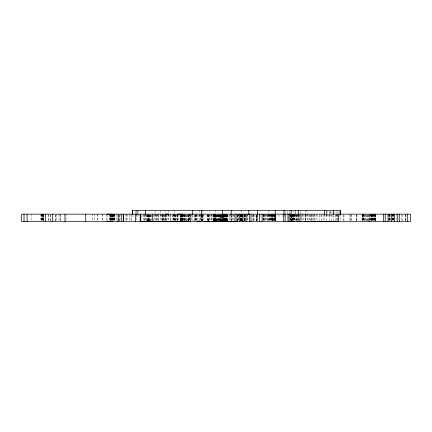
<?xml version="1.0" encoding="UTF-8"?>
<svg xmlns="http://www.w3.org/2000/svg" width="432" height="432" viewBox="0 0 432 432"><rect width="100%" height="100%" fill="white"/><g stroke="black" fill="none" stroke-linecap="round" stroke-linejoin="round"><path stroke-width="0.32" stroke-dasharray="2.16 1.62" d="M135.637 213.532L135.637 210.47M138.78 215.978L138.78 210.47M155.331 215.978L155.331 210.47M160.488 215.978L160.488 210.47M165.661 215.978L165.661 210.47M168.647 215.978L168.647 210.47M174.128 215.978L174.128 210.47M199.757 215.978L199.757 210.47M202.964 215.978L202.964 210.47M215.633 215.978L215.633 210.47M241.807 215.978L241.807 210.47M268.672 215.978L268.677 210.47M285.406 213.532L285.412 210.47M287.35 213.532L287.356 210.47M289.629 213.532L289.634 210.47M293.852 215.978L293.857 210.47M295.148 210.47L295.153 215.978L295.607 215.978L295.607 211.086M300.337 213.532L300.337 210.47M305.667 215.978L305.667 211.086M306.963 215.978L306.963 210.47M326.252 210.47L326.327 215.984L326.3 210.476M330.005 211.086L330.005 215.984L330.005 210.476M336.901 215.978L336.901 210.47M330.005 212.123L332.543 212.123M333.18 212.123L338.888 212.123M132.289 215.978L139.007 215.978M141.664 215.978L234.43 215.978M237.697 215.978L248.8 215.978M251.478 215.978L283.376 215.978M283.975 215.978L287.356 215.978M289.629 215.978L340.249 215.978M405.88 214.823L405.907 220.849M405.767 214.153L405.767 220.849M405.238 214.823L405.238 220.849M402.322 214.823L402.322 220.849M401.809 214.153L401.809 220.849M396.128 214.153L396.128 220.849M393.514 214.153L393.514 220.849M393.439 214.153L393.439 220.849M393.298 214.153L393.298 220.849M393.007 214.153L393.012 220.849M392.845 214.153L392.845 220.849M392.51 214.153L392.51 220.849M392.326 214.153L392.326 220.849M390.269 214.153L390.269 220.849M390.026 214.823L390.08 220.849M389.75 214.153L389.75 220.849M389.583 214.153L389.583 220.849M389.291 214.153L389.297 220.849M389.129 214.153L389.151 220.849M388.913 214.823L388.913 220.849M388.805 214.153L388.805 220.849M375.565 214.823L375.565 221.519M375.457 214.153L375.457 220.849M375.37 214.153L375.37 220.849M375.284 214.153L375.284 220.849M375.214 214.823L375.214 220.849M375.035 214.823L375.035 220.849M374.857 214.153L374.857 220.849M374.609 214.153L374.609 220.849M374.452 214.153L374.458 220.849M374.198 214.153L374.198 220.849M373.658 214.823L373.658 220.849M373.334 214.153L373.334 220.849M373.129 214.153L373.129 220.849M373.037 214.153L373.048 220.849M372.789 214.153L372.805 220.849M372.67 214.153L372.67 220.849M372.416 214.153L372.449 220.849M372.292 214.823L372.292 220.849M372.006 214.153L372.022 220.849M371.585 214.153L371.59 220.849M371.536 214.823L371.536 220.849M371.228 214.153L371.228 220.849M371.115 214.823L371.115 220.849M370.985 214.153L370.985 220.849M370.899 214.153L370.904 220.849M370.294 214.153L370.294 220.849M369.846 214.823L369.846 220.849M369.603 214.153L369.603 220.849M369.09 214.153L369.09 220.849M368.993 214.823L368.993 220.849M368.534 214.823L368.534 220.849M367.681 214.823L367.686 220.849M367.232 214.823L367.232 220.849M366.417 214.823L366.417 220.849M365.99 214.823L365.99 220.849M365.234 214.153L365.24 220.849M364.856 214.823L364.856 220.849M364.192 214.153L364.192 220.849M363.868 214.153L363.868 220.849M363.631 214.153L363.652 220.849M363.328 214.153L363.328 220.849M363.074 214.153L363.074 220.849M362.988 214.823L362.988 220.849M362.669 214.153L362.669 220.849M362.491 214.823L362.497 220.849M362.243 214.153L362.248 220.849M362.156 214.153L362.156 220.849M362.07 214.153L362.07 220.849M356.951 214.823L356.956 220.849M356.773 214.153L356.773 220.849M356.573 214.823L356.573 220.849M351.157 214.153L351.157 220.849M351.016 214.823L351.016 220.849M350.212 214.823L350.212 220.849M349.418 214.153L349.418 220.849M343.958 214.823L343.958 220.849M343.445 214.823L343.445 220.849M340.621 214.153L340.632 220.849M337.376 214.828L337.376 220.855M337.122 214.159L337.127 220.855M336.377 214.159L336.377 220.855M335.162 214.828L335.162 220.855M333.531 215.498L333.531 220.855M331.538 214.828L331.538 220.855M329.265 214.828L329.265 220.855M327.056 210.476L327.056 215.978M326.803 214.828L326.803 220.855M324.238 214.159L324.238 220.855M323.023 214.153L323.023 220.849M321.673 214.828L321.673 220.855M319.21 214.828L319.21 220.855M316.937 214.159L316.937 220.855M314.944 214.159L314.944 220.855M314.237 214.153L314.237 220.849M313.313 214.828L313.313 220.855M312.098 214.159L312.098 220.855M311.348 214.159L311.348 220.855M311.099 214.828L311.099 220.855M310.349 214.823L310.349 220.849M309.528 214.164L309.539 220.86M308.032 214.153L308.032 220.849M307.654 214.153L307.654 221.519M305.856 214.153L305.856 220.849M305.716 214.153L305.716 220.849M305.192 214.823L305.192 220.849M303.885 214.164L303.885 220.86M302.27 214.153L302.27 220.849M299.867 214.164L299.867 220.86M299.252 214.823L299.252 221.519M298.766 214.153L298.766 220.849M298.544 215.492L298.544 220.849M298.064 214.164L298.064 220.86M297.664 214.153L297.664 220.849M297.043 214.834L297.043 220.86M296.649 214.823L296.654 220.849M296.303 214.823L296.303 220.849M296.082 214.153L296.082 220.849M295.445 214.823L295.445 220.849M294.386 214.153L294.392 220.849M294.295 214.164L294.295 220.86M294.181 214.153L294.181 220.849L294.106 214.153M293.917 214.153L293.992 220.849M293.738 214.153L293.744 220.849M293.63 214.153L293.63 220.849M293.468 214.153L293.468 220.849M293.393 214.153L293.393 220.849M293.247 214.153L293.247 220.849M292.961 214.153L292.961 220.849M292.793 214.153L292.793 220.849M292.48 220.86L292.475 214.159L292.432 220.86M292.275 214.153L292.275 220.849M291.919 214.153L291.919 220.849M291.719 215.492L291.719 220.849M291.346 215.492L291.346 220.849M291.276 214.153L291.276 220.849M291.146 215.492L291.146 220.849M290.774 214.153L290.774 220.849M290.579 215.492L290.579 220.849M290.218 214.153L290.218 220.849M290.002 214.153L290.034 220.849M275.405 215.492L275.405 220.849M275.324 215.492L275.324 220.849M275.233 215.492L275.233 220.849M275.162 214.153L275.162 220.849M274.984 214.153L274.984 220.849M274.806 214.153L274.811 220.849M274.558 215.492L274.558 220.849M274.406 214.153L274.406 220.849M274.153 214.823L274.153 220.849M273.607 214.153L273.607 220.849M273.283 214.823L273.283 220.849M273.078 214.153L273.078 220.849M272.986 214.153L272.997 220.849M272.624 214.823L272.624 220.849M272.398 214.153L272.398 220.849M272.365 214.153L272.381 220.849M272.241 214.153L272.241 220.849M271.96 214.153L271.971 220.849M271.539 214.153L271.539 220.849M271.485 214.153L271.485 220.849M271.177 214.153L271.177 220.849M271.064 214.823L271.064 220.849M270.934 214.153L270.94 220.849M270.853 214.153L270.853 220.849M270.243 214.153L270.243 220.849M269.795 214.823L269.795 220.849M269.557 214.153L269.557 220.849M269.039 214.153L269.044 220.849M268.942 214.153L268.942 220.849M268.483 214.823L268.483 220.849M267.635 214.153L267.635 220.849M267.181 214.823L267.187 220.849M266.366 214.153L266.366 220.849M265.939 214.153L265.939 220.849M265.189 214.153L265.189 220.849M264.805 214.153L264.805 220.849M264.146 214.823L264.146 220.849M263.822 214.153L263.822 220.849M263.579 214.153L263.601 220.849M263.277 214.823L263.277 220.849M263.023 214.153L263.023 220.849M257.569 215.492L257.596 220.849M257.456 214.153L257.456 220.849M256.786 215.492L256.786 220.849M256.721 215.492L256.721 220.849M256.522 215.492L256.522 220.849M256.262 214.823L256.262 220.849M254.011 214.823L254.011 220.849M253.498 214.153L253.498 220.849M253.341 214.823L253.341 220.849M252.833 214.823L252.833 220.849M247.817 214.153L247.817 220.849M247.153 214.153L247.153 220.849M245.128 214.823L245.128 220.849M245.063 214.823L245.063 220.849M244.987 214.153L244.987 220.849M244.809 214.823L244.814 220.849M244.696 214.823L244.701 220.849M244.528 214.823L244.539 220.849M244.463 214.153L244.463 220.849M244.318 214.823L244.323 220.849M244.199 214.823L244.199 220.849M242.417 220.849L242.347 214.823L242.314 221.519M242.217 214.823L242.217 220.849M241.958 214.823L241.958 220.849M241.844 214.823L241.844 220.849M241.715 214.823L241.769 221.519M241.65 214.823L241.65 220.849M241.439 214.823L241.439 221.519M241.272 214.823L241.288 220.849M241.105 214.823L241.105 220.849M241.072 214.153L241.072 220.849M240.98 214.153L240.986 221.519M240.818 214.823L240.84 220.849M240.775 214.823L240.775 220.849M240.57 214.153L240.586 220.849M240.489 214.823L240.494 220.849M240.316 214.823L240.316 220.849M238.518 214.153L238.518 220.849M238.394 214.153L238.394 220.849M237.789 214.823L237.789 220.849M234.117 214.823L234.117 220.849M233.48 214.159L233.48 220.855M232.481 214.153L232.481 220.849M231.811 215.492L231.811 220.849M231.487 214.159L231.487 220.855M231.098 215.492L231.098 220.849M230.429 214.153L230.429 220.849M229.214 214.159L229.214 220.855M227.254 214.823L227.291 220.849M227.146 214.823L227.146 221.519M227.059 214.823L227.059 221.519M226.973 214.823L226.973 221.519M226.903 214.823L226.903 220.849M226.724 214.823L226.724 221.519M226.589 214.153L226.627 220.849M226.546 214.823L226.546 220.849M226.476 214.153L226.476 220.849M226.395 214.153L226.395 220.849M226.298 214.153L226.303 220.849M226.141 214.823L226.141 221.519M226.055 214.823L226.055 220.849M225.887 214.823L225.882 220.849M225.628 214.153L225.628 220.849M225.477 214.153L225.477 220.849M225.347 214.823L225.347 221.519M225.223 214.823L225.223 220.849M225.023 214.823L225.023 220.849M224.813 214.823L224.818 221.519M224.726 214.823L224.737 221.519M224.678 214.153L224.678 220.849M224.478 214.823L224.494 221.519M224.359 214.823L224.354 220.849M224.186 214.159L224.186 220.855M224.105 214.153L224.138 221.519M223.981 214.823L224.057 220.849M223.814 214.823L223.83 220.849M223.452 214.153L223.468 220.849M223.436 214.823L223.436 220.849M223.312 214.153L223.279 221.519M223.225 214.823L223.225 220.849M223.031 214.823L223.042 220.849M222.912 215.492L222.912 221.519M222.799 215.492L222.799 220.849M222.674 215.492L222.674 221.519M222.61 214.153L222.61 220.849M222.248 215.492L222.248 220.849M222.134 215.492L222.134 220.849M222.005 215.492L222.01 220.849M221.924 214.153L221.983 221.519M221.621 215.498L221.627 220.855M221.535 215.492L221.535 220.849M221.292 214.153L221.314 220.849M220.865 214.823L220.865 220.849M220.779 214.823L220.779 220.849M220.682 221.519L220.682 214.823L220.628 220.849M220.223 214.823L220.223 220.849M220.115 214.823L220.115 220.849M220.012 214.153L220.012 220.849M219.553 214.823L219.553 220.849M219.37 214.823L219.37 220.849M219.159 214.159L219.159 220.855M218.921 214.153L218.921 220.849M218.705 214.823L218.705 220.849M218.252 214.823L218.257 220.849M218.101 214.823L218.106 220.849M217.679 214.823L217.679 220.849M217.436 214.153L217.436 220.849M217.01 214.823L217.015 220.849M216.923 214.823L216.886 220.855M216.545 214.823L216.545 220.849M216.259 214.823L216.259 220.849M215.557 214.823L215.557 220.849M215.341 214.153L215.341 220.849L215.32 214.823M215.217 214.153L215.217 220.849M215.017 214.823L215.017 220.849M214.893 214.153L214.898 220.855M214.758 214.823L214.763 221.519M214.65 214.153L214.672 220.849M214.358 214.823L214.348 220.849M214.169 214.153L214.18 221.519M214.094 214.823L214.094 220.849M214.013 214.823L214.013 220.849M213.932 214.823L213.932 221.519M213.845 214.823L213.845 220.849M213.759 214.823L213.759 221.519M213.689 214.153L213.689 220.849M213.516 214.823L213.516 220.849M213.262 214.159L213.268 220.855M213.095 214.823L213.176 220.849M212.047 214.159L212.047 220.855M211.302 214.159L211.302 220.855M211.048 214.159L211.048 220.855M209.488 214.164L209.488 220.86M209.477 214.164L209.477 220.86M208.64 214.823L208.64 220.849M208.462 214.823L208.462 220.849M208.256 214.823L208.256 220.849M207.976 214.823L207.976 220.849M207.792 214.153L207.792 220.849M207.592 214.823L207.592 220.849M203.823 214.164L203.834 220.86M202.846 214.153L202.846 220.849M202.705 214.823L202.705 220.849M202.181 215.492L202.181 220.849M202.041 215.492L202.041 220.849M201.901 215.492L201.901 220.849M201.755 215.492L201.755 220.849M201.236 214.153L201.236 220.849M201.085 215.492L201.107 220.849M200.912 214.153L200.934 220.86M200.443 214.153L200.443 220.849M199.816 214.834L199.816 220.86M198.013 214.834L198.013 220.86M196.992 214.164L196.992 220.86M196.603 214.153L196.603 220.849M196.252 214.823L196.252 220.849M195.647 214.153L195.647 220.849M195.394 214.153L195.394 220.849M195.134 214.823L195.134 220.849M194.978 214.823L194.978 220.849M194.465 214.823L194.465 220.849M192.305 215.492L192.321 220.849M191.657 214.153L191.657 220.849M189.524 214.153L189.524 220.849M189.464 214.153L189.464 220.849M189.07 214.153L189.07 220.86M188.86 214.823L188.811 221.524M188.401 214.828L188.401 220.855M188.287 214.153L188.249 220.849M188.147 214.828L188.147 220.855M188.066 214.828L188.066 221.524M187.396 214.828L187.396 220.855M186.851 214.828L186.851 220.855M186.187 214.828L186.187 220.855M185.215 214.828L185.215 221.524M185.139 214.164L185.139 220.86M184.81 214.164L184.81 220.86M184.664 214.823L184.664 220.849M184.55 214.828L184.55 220.855M184 214.153L184 220.849M183.47 214.153L183.47 220.849M183.227 214.828L183.227 221.524M182.887 214.834L182.887 220.86M182.806 214.153L182.806 220.849M182.596 214.164L182.66 220.86M182.509 214.164L182.509 220.86M182.401 214.164L182.401 220.86M182.261 214.164L182.261 220.86M182.099 214.164L182.099 220.86M181.921 214.164L181.921 220.86M181.732 214.164L181.732 220.86M181.343 214.164L181.343 220.86M181.154 214.164L181.175 220.86M180.976 214.164L180.976 220.86M180.878 214.164L180.954 221.524M180.819 214.164L180.819 220.86M180.679 214.164L180.679 220.86M180.565 214.164L180.565 220.86M180.484 220.86L180.436 214.164L180.419 220.86M180.284 214.828L180.284 220.855M178.486 214.159L178.492 220.855M177.822 214.828L177.822 220.855M177.655 214.823L177.655 220.849M177.428 214.164L177.428 220.86M176.137 214.153L176.143 220.849M175.927 214.159L175.927 220.855M175.473 214.823L175.473 220.849M175.257 214.828L175.257 220.855M174.76 214.823L174.76 220.849M174.69 214.153L174.712 220.849M174.042 214.153L174.042 220.849L174.02 214.823M173.497 214.164L173.497 220.86M173.362 214.159L173.362 220.855M172.697 214.828L172.697 220.855M170.899 214.828L170.899 220.855M170.23 214.159L170.23 220.855M168.566 214.164L168.566 220.86M167.956 214.159L167.956 220.855M166.633 214.828L166.633 220.855M165.969 214.159L165.969 220.855M165.91 214.823L165.926 220.849M165.24 214.153L165.256 220.849M165.002 214.159L165.002 220.855M164.333 214.828L164.338 220.855M163.787 214.159L163.787 220.855M163.118 214.828L163.118 220.855M163.037 214.159L163.037 220.855M162.783 214.828L162.783 220.855M162.373 214.828L162.373 220.855M162.119 214.159L162.119 220.855M161.217 214.164L161.228 220.86M160.547 214.164L160.558 220.86M158.728 214.823L158.728 220.849M158.063 214.153L158.063 220.849M157.534 214.153L157.534 220.849M156.87 214.153L156.87 220.849M156.406 214.834L156.406 220.86M155.574 214.164L155.574 220.86M154.904 214.164L154.904 220.86M153.49 214.823L153.49 220.849M151.556 214.834L151.556 220.86M150.887 214.834L150.887 220.86M150.201 214.823L150.206 220.849M149.753 214.834L149.753 220.86M149.537 214.823L149.537 220.849M149.083 214.834L149.083 220.86M148.824 214.823L148.824 220.849M148.727 214.164L148.727 220.86M148.338 214.823L148.343 220.849M148.154 214.823L148.154 220.849M148.063 214.834L148.063 220.86M147.992 214.823L147.992 220.849M147.674 214.823L147.674 220.849M147.323 214.823L147.323 220.849M147.128 214.823L147.134 220.849M146.464 214.823L146.464 220.849M145.978 214.159L145.984 221.53M145.314 214.159L145.314 220.86M144.164 214.828L144.169 220.86M144.121 214.159L144.121 220.86M143.451 214.159L143.456 220.86M136.636 214.164L136.636 220.86M131.317 215.503L131.317 220.86M130.993 214.164L130.993 220.86M129.697 214.164L129.697 220.86M127.062 214.164L127.062 220.86M126.079 214.164L126.079 220.86M126.036 214.164L126.036 220.86M120.922 214.164L120.922 220.86M117.644 214.823L117.607 220.849M116.149 214.164L116.149 220.86M114.496 214.164L114.496 220.86M114.275 214.164L114.291 220.86M114.226 214.164L114.226 220.86M114.167 214.164L114.145 220.86M114.037 214.164L114.037 220.86M113.902 214.164L113.902 220.86M113.746 214.164L113.746 220.86M113.573 214.164L113.573 220.86M113.389 214.164L113.389 220.86M113.195 214.164L113.195 220.86M113.006 214.164L113.006 220.86M112.822 214.164L112.822 220.86M112.649 214.164L112.649 220.86M112.493 214.164L112.493 220.86M112.358 214.164L112.358 220.86M112.244 214.164L112.25 220.86M112.12 214.164L112.169 220.86M112.018 214.164L112.104 220.86M111.953 214.164L112.001 220.86M111.872 214.164L111.872 220.86M111.758 214.164L111.758 220.86M111.618 214.164L111.618 220.86M111.461 214.164L111.461 220.86M111.283 214.164L111.24 220.86M111.094 214.164L111.094 220.86M110.9 214.164L110.9 220.86M110.835 214.164L110.835 220.86M110.7 214.164L110.705 220.86M110.511 214.164L110.538 220.86M110.338 214.834L110.338 220.86M110.236 214.164L110.236 220.86M110.176 214.164L110.176 220.86M110.036 214.164L110.036 220.86M109.928 214.164L109.928 220.86M109.777 214.164L109.841 220.86M107.012 214.823L107.012 220.849M106.79 214.164L106.79 220.86M102.854 214.164L102.854 220.86M102.449 214.164L102.449 220.86M97.924 214.164L97.924 220.86M97.729 214.164L97.729 220.86M94.662 214.164L94.662 220.86M92.243 214.164L92.243 220.86M65.993 214.164L65.993 220.86M60.674 214.834L60.674 220.86M60.356 214.164L60.356 220.86M59.06 214.164L59.06 220.86M56.419 214.164L56.419 220.86M50.679 214.834L50.679 220.86M50.285 214.834L50.285 220.86M48.865 214.164L48.865 220.86M48.816 214.834L48.816 220.86M43.648 220.86L43.632 214.164L43.583 220.86M43.502 214.164L43.502 220.86M43.394 214.164L43.394 220.86M43.259 214.164L43.259 220.86M43.103 214.164L43.103 220.86M42.93 214.164L42.93 220.86M42.746 214.164L42.746 220.86M42.557 214.164L42.557 220.86M42.363 214.164L42.363 220.86M42.179 214.164L42.179 220.86M42.007 214.164L42.007 220.86M41.85 214.164L41.85 220.86M41.715 214.164L41.715 220.86M41.607 214.164L41.607 220.86M41.461 214.164L41.526 220.86M40.597 214.164L40.597 220.86M31.806 214.164L31.806 220.86M275.557 220.849L275.557 215.492L275.519 220.849M272.759 220.849L272.759 214.153L272.743 220.849M256.927 220.849L256.927 215.492L256.905 220.849M237.686 220.849L237.686 214.153L237.638 220.849M223.711 221.519L223.706 214.823L223.695 221.519M215.881 220.849L215.881 214.823L215.876 220.849M181.537 220.86L181.537 214.164L181.478 220.86M119.507 220.86L119.507 214.164L119.459 220.86M55.436 220.86L55.436 214.164L55.399 220.86"/><path stroke-width="0.65" d="M132.289 214.753L132.289 210.47L340.249 210.47L340.249 214.758M132.381 214.753L132.381 210.47M137.014 214.753L137.014 210.47M145.643 214.753L145.643 210.47M192.721 214.753L192.721 210.47M201.447 214.753L201.447 210.47M222.469 214.753L222.469 210.47M231.163 214.753L231.163 210.47M248.8 214.753L248.8 210.47M257.515 214.753L257.515 210.47M275.233 214.753L275.243 210.47M283.975 214.753L283.975 210.47M291.082 214.758L291.082 210.47M298.237 214.758L298.237 210.47M324.594 214.758L324.594 210.47M333.288 214.758L333.288 210.47M340.162 214.758L340.162 210.47M283.662 210.47L284.105 210.47M295.148 210.47L295.607 210.47M165.969 214.159L168.626 214.159M117.607 221.519L118.427 221.519M189.07 221.53L21.6 221.53L21.6 214.164L410.4 214.153L410.4 221.519L140.135 221.519L140.141 214.153M196.992 221.53L200.934 221.53M203.828 221.53L209.488 221.53M237.33 221.524L211.302 221.524M294.295 221.53L289.121 221.53L289.121 214.153M297.043 221.53L300.985 221.53L300.964 214.153M303.874 221.53L309.539 221.53M337.376 221.524L311.348 221.524M369.09 221.519L369.603 221.519M177.655 214.153L182.887 214.164M107.012 214.153L112.244 214.164M177.655 221.519L182.887 221.53M107.012 221.519L112.244 221.53M407.7 214.153L407.705 221.519M399.298 214.153L399.298 221.519M397.71 214.153L397.71 221.519M394.438 214.153L394.438 221.519M391.322 214.153L391.322 221.519M388.033 214.153L388.033 221.519M385.209 214.153L385.209 221.519M383.373 214.153L383.373 221.519M338.569 214.153L338.569 221.519M287.982 214.153L287.982 221.519M285.158 214.153L285.158 221.519M283.322 214.153L283.322 221.519M262.089 214.153L262.089 221.519M259.389 214.153L259.389 221.519M250.987 214.153L250.987 221.519M249.399 214.153L249.399 221.519M246.127 214.153L246.127 221.519M243.011 214.153L243.011 221.519M239.722 214.153L239.722 221.519M236.898 214.153L236.898 221.519M235.062 214.153L235.062 221.519M190.253 214.153L190.258 221.519M152.653 214.153L152.653 221.519M140.81 214.153L140.81 221.53M135.626 214.164L135.632 221.53M123.601 214.159L123.601 221.53M123.368 214.164L123.368 221.53M121.786 214.164L121.786 221.53M118.433 214.164L118.433 221.53M85.763 214.164L85.763 221.53M64.989 214.164L64.989 221.53M52.726 214.164L52.726 221.53M45.484 214.164L45.506 221.53M27.086 214.164L27.086 221.53M24.019 214.164L24.019 221.53"/></g></svg>
